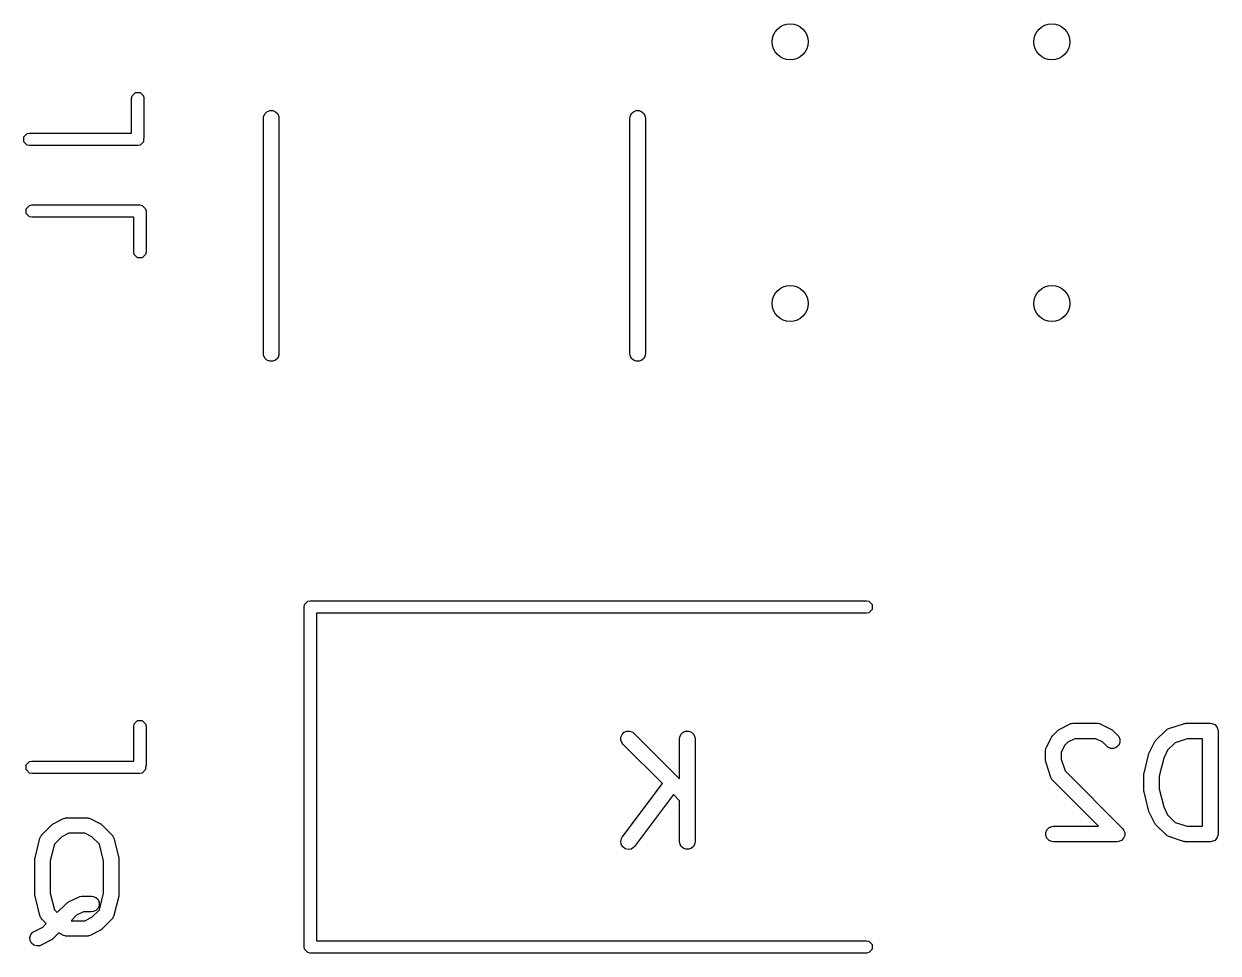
# Model space of a CAD drawing. Header units: inches. Extents: x -2.1 to 1.78, y 0.53 to 2.74.
# Drawn here: x 1.2755 to 1.7318, y 1.3177 to 1.6728 of the extents above; entities that cross this region are included whole.
import ezdxf

# ---------------------------------------------------------------- set-up
doc = ezdxf.new("R2010")
doc.units = ezdxf.units.IN
doc.header["$MEASUREMENT"] = 0
doc.layers.add('BLACK', color=250, linetype='CONTINUOUS')

msp = doc.modelspace()

# ---------------------------------------------------------------- linework, layer by layer
at = {"layer": 'BLACK', "linetype": 'CONTINUOUS'}
for p, q in [((1.31665, 1.64445), (1.31683, 1.64535)), ((1.31665, 1.63106), (1.31665, 1.64445)), ((1.31683, 1.64535), (1.31811, 1.64663)), ((1.31811, 1.64663), (1.31992, 1.64663)), ((1.31992, 1.64663), (1.3212, 1.64535)), ((1.3212, 1.64535), (1.32138, 1.64445)), ((1.32138, 1.64445), (1.32138, 1.62949)), ((1.3671, 1.63735), (1.36754, 1.63841)), ((1.36754, 1.63841), (1.36836, 1.63923)), ((1.36836, 1.63923), (1.36942, 1.63967)), ((1.36942, 1.63967), (1.37058, 1.63967)), ((1.37058, 1.63967), (1.37164, 1.63923)), ((1.37164, 1.63923), (1.37246, 1.63841)), ((1.37246, 1.63841), (1.3729, 1.63735)), ((1.5071, 1.63735), (1.50754, 1.63841)), ((1.50754, 1.63841), (1.50836, 1.63923)), ((1.50836, 1.63923), (1.50942, 1.63967)), ((1.50942, 1.63967), (1.51058, 1.63967)), ((1.51058, 1.63967), (1.51164, 1.63923)), ((1.51164, 1.63923), (1.51246, 1.63841)), ((1.51246, 1.63841), (1.5129, 1.63735)), ((1.36705, 1.63677), (1.3671, 1.63735)), ((1.36705, 1.54677), (1.36705, 1.63677)), ((1.3729, 1.63735), (1.37295, 1.63677)), ((1.37295, 1.63677), (1.37295, 1.54677)), ((1.50705, 1.63677), (1.5071, 1.63735)), ((1.50705, 1.54677), (1.50705, 1.63677)), ((1.5129, 1.63735), (1.51295, 1.63677)), ((1.51295, 1.63677), (1.51295, 1.54677)), ((1.27549, 1.6296), (1.27677, 1.63088)), ((1.27549, 1.6278), (1.27549, 1.6296)), ((1.27677, 1.63088), (1.27768, 1.63106)), ((1.27768, 1.63106), (1.31665, 1.63106)), ((1.32138, 1.62949), (1.3212, 1.62858)), ((1.27677, 1.62652), (1.27549, 1.6278)), ((1.27768, 1.62634), (1.27677, 1.62652)), ((1.31902, 1.62634), (1.27768, 1.62634)), ((1.31992, 1.62652), (1.31902, 1.62634)), ((1.3212, 1.6278), (1.31992, 1.62652)), ((1.3212, 1.62858), (1.3212, 1.6278)), ((1.27632, 1.6022), (1.2776, 1.60348)), ((1.27632, 1.6004), (1.27632, 1.6022)), ((1.2776, 1.60348), (1.2785, 1.60366)), ((1.2785, 1.60366), (1.31984, 1.60366)), ((1.31984, 1.60366), (1.32075, 1.60348)), ((1.32075, 1.60348), (1.32202, 1.6022)), ((1.32202, 1.6022), (1.3222, 1.6013)), ((1.2776, 1.59912), (1.27632, 1.6004)), ((1.2785, 1.59894), (1.2776, 1.59912)), ((1.31748, 1.59894), (1.2785, 1.59894)), ((1.31748, 1.58555), (1.31748, 1.59894)), ((1.3222, 1.6013), (1.3222, 1.58555)), ((1.31766, 1.58465), (1.31748, 1.58555)), ((1.31894, 1.58337), (1.31766, 1.58465)), ((1.32075, 1.58337), (1.31894, 1.58337)), ((1.32202, 1.58465), (1.32075, 1.58337)), ((1.3222, 1.58555), (1.32202, 1.58465)), ((1.3671, 1.5462), (1.36705, 1.54677)), ((1.36754, 1.54513), (1.3671, 1.5462)), ((1.36836, 1.54432), (1.36754, 1.54513)), ((1.36942, 1.54388), (1.36836, 1.54432)), ((1.37058, 1.54388), (1.36942, 1.54388)), ((1.37164, 1.54432), (1.37058, 1.54388)), ((1.37246, 1.54513), (1.37164, 1.54432)), ((1.3729, 1.5462), (1.37246, 1.54513)), ((1.37295, 1.54677), (1.3729, 1.5462)), ((1.5071, 1.5462), (1.50705, 1.54677)), ((1.50754, 1.54513), (1.5071, 1.5462)), ((1.50836, 1.54432), (1.50754, 1.54513)), ((1.50942, 1.54388), (1.50836, 1.54432)), ((1.51058, 1.54388), (1.50942, 1.54388)), ((1.51164, 1.54432), (1.51058, 1.54388)), ((1.51246, 1.54513), (1.51164, 1.54432)), ((1.5129, 1.5462), (1.51246, 1.54513)), ((1.51295, 1.54677), (1.5129, 1.5462)), ((1.3827, 1.45086), (1.38398, 1.45214)), ((1.38398, 1.45214), (1.38488, 1.45232)), ((1.38488, 1.45232), (1.59748, 1.45232)), ((1.59748, 1.45232), (1.59838, 1.45214)), ((1.59838, 1.45214), (1.59966, 1.45086)), ((1.38252, 1.44996), (1.3827, 1.45086)), ((1.38252, 1.32004), (1.38252, 1.44996)), ((1.59748, 1.4476), (1.38724, 1.4476)), ((1.38724, 1.4476), (1.38724, 1.3224)), ((1.59838, 1.44778), (1.59748, 1.4476)), ((1.59966, 1.44906), (1.59838, 1.44778)), ((1.59966, 1.45086), (1.59966, 1.44906)), ((1.31748, 1.40445), (1.31766, 1.40535)), ((1.31766, 1.40535), (1.31894, 1.40663)), ((1.31894, 1.40663), (1.32075, 1.40663)), ((1.32075, 1.40663), (1.32202, 1.40535)), ((1.32202, 1.40535), (1.3222, 1.40445)), ((1.67501, 1.40521), (1.67555, 1.40541)), ((1.67555, 1.40541), (1.67566, 1.40542)), ((1.67566, 1.40542), (1.67575, 1.40546)), ((1.67575, 1.40546), (1.67633, 1.40552)), ((1.67633, 1.40552), (1.6857, 1.40552)), ((1.6857, 1.40552), (1.68628, 1.40546)), ((1.68628, 1.40546), (1.68638, 1.40542)), ((1.68638, 1.40542), (1.68648, 1.40541)), ((1.68648, 1.40541), (1.68702, 1.40521)), ((1.71289, 1.40349), (1.71852, 1.40537)), ((1.71852, 1.40537), (1.7188, 1.40543)), ((1.7188, 1.40543), (1.71887, 1.40546)), ((1.71887, 1.40546), (1.71898, 1.40547)), ((1.71898, 1.40547), (1.71908, 1.4055)), ((1.71908, 1.4055), (1.71916, 1.40549)), ((1.71916, 1.40549), (1.71945, 1.40552)), ((1.71945, 1.40552), (1.72882, 1.40552)), ((1.72882, 1.40552), (1.7294, 1.40546)), ((1.7294, 1.40546), (1.73046, 1.40502)), ((1.31748, 1.39106), (1.31748, 1.40445)), ((1.3222, 1.40445), (1.3222, 1.38949)), ((1.50358, 1.40019), (1.50402, 1.40125)), ((1.50402, 1.40125), (1.50483, 1.40207)), ((1.50483, 1.40207), (1.5059, 1.40251)), ((1.5059, 1.40251), (1.50705, 1.40251)), ((1.50705, 1.40251), (1.50812, 1.40207)), ((1.50812, 1.40207), (1.50856, 1.4017)), ((1.50856, 1.4017), (1.52602, 1.38424)), ((1.52608, 1.40019), (1.52652, 1.40125)), ((1.52652, 1.40125), (1.52733, 1.40207)), ((1.52733, 1.40207), (1.5284, 1.40251)), ((1.5284, 1.40251), (1.52955, 1.40251)), ((1.52955, 1.40251), (1.53061, 1.40207)), ((1.53061, 1.40207), (1.53143, 1.40125)), ((1.53143, 1.40125), (1.53187, 1.40019)), ((1.66843, 1.40068), (1.66862, 1.4009)), ((1.66862, 1.4009), (1.67049, 1.40278)), ((1.67049, 1.40278), (1.67072, 1.40297)), ((1.67072, 1.40297), (1.67077, 1.40302)), ((1.67077, 1.40302), (1.67086, 1.40308)), ((1.67086, 1.40308), (1.67094, 1.40315)), ((1.67094, 1.40315), (1.67101, 1.40318)), ((1.67101, 1.40318), (1.67126, 1.40333)), ((1.67126, 1.40333), (1.67501, 1.40521)), ((1.68702, 1.40521), (1.69077, 1.40333)), ((1.69077, 1.40333), (1.69102, 1.40318)), ((1.69102, 1.40318), (1.69109, 1.40315)), ((1.69109, 1.40315), (1.69117, 1.40308)), ((1.69117, 1.40308), (1.69126, 1.40302)), ((1.69126, 1.40302), (1.69131, 1.40297)), ((1.69131, 1.40297), (1.69154, 1.40278)), ((1.69154, 1.40278), (1.69342, 1.4009)), ((1.69342, 1.4009), (1.69378, 1.40046)), ((1.70799, 1.39903), (1.71174, 1.40278)), ((1.71174, 1.40278), (1.71218, 1.40315)), ((1.71218, 1.40315), (1.71228, 1.40319)), ((1.71228, 1.40319), (1.71236, 1.40326)), ((1.71236, 1.40326), (1.71289, 1.40349)), ((1.73046, 1.40502), (1.73128, 1.40421)), ((1.73128, 1.40421), (1.73172, 1.40314)), ((1.73172, 1.40314), (1.73178, 1.40257)), ((1.73178, 1.40257), (1.73178, 1.3632)), ((1.50358, 1.39904), (1.50358, 1.40019)), ((1.50402, 1.39797), (1.50358, 1.39904)), ((1.50439, 1.39753), (1.50402, 1.39797)), ((1.51945, 1.38246), (1.50439, 1.39753)), ((1.52602, 1.39961), (1.52608, 1.40019)), ((1.52602, 1.38424), (1.52602, 1.39961)), ((1.53187, 1.40019), (1.53193, 1.39961)), ((1.53193, 1.39961), (1.53193, 1.36024)), ((1.66598, 1.39585), (1.66619, 1.39639)), ((1.66619, 1.39639), (1.66806, 1.40014)), ((1.66806, 1.40014), (1.66822, 1.40039)), ((1.66822, 1.40039), (1.66825, 1.40046)), ((1.66825, 1.40046), (1.66832, 1.40054)), ((1.66832, 1.40054), (1.66837, 1.40063)), ((1.66837, 1.40063), (1.66843, 1.40068)), ((1.67313, 1.39707), (1.67178, 1.39437)), ((1.67433, 1.39826), (1.67313, 1.39707)), ((1.67703, 1.39961), (1.67433, 1.39826)), ((1.68501, 1.39961), (1.67703, 1.39961)), ((1.6877, 1.39826), (1.68501, 1.39961)), ((1.68924, 1.39673), (1.6877, 1.39826)), ((1.68969, 1.39636), (1.68924, 1.39673)), ((1.69075, 1.39592), (1.68969, 1.39636)), ((1.69297, 1.39636), (1.6919, 1.39592)), ((1.69378, 1.39718), (1.69297, 1.39636)), ((1.69378, 1.40046), (1.69422, 1.39939)), ((1.69422, 1.39824), (1.69378, 1.39718)), ((1.69422, 1.39939), (1.69422, 1.39824)), ((1.70556, 1.39451), (1.70743, 1.39826)), ((1.70743, 1.39826), (1.70759, 1.39851)), ((1.70759, 1.39851), (1.70762, 1.39858)), ((1.70762, 1.39858), (1.70769, 1.39866)), ((1.70769, 1.39866), (1.70774, 1.39875)), ((1.70774, 1.39875), (1.7078, 1.3988)), ((1.7078, 1.3988), (1.70799, 1.39903)), ((1.71542, 1.39811), (1.7125, 1.39519)), ((1.71993, 1.39961), (1.71542, 1.39811)), ((1.72587, 1.39961), (1.71993, 1.39961)), ((1.72587, 1.36615), (1.72587, 1.39961)), ((1.66588, 1.39507), (1.66593, 1.39564)), ((1.66588, 1.39132), (1.66588, 1.39507)), ((1.66593, 1.39564), (1.66597, 1.39574)), ((1.66597, 1.39574), (1.66598, 1.39585)), ((1.67178, 1.39437), (1.67178, 1.3918)), ((1.67178, 1.3918), (1.67329, 1.38729)), ((1.6919, 1.39592), (1.69075, 1.39592)), ((1.70346, 1.38641), (1.70534, 1.39391)), ((1.70534, 1.39391), (1.70535, 1.39395)), ((1.70535, 1.39397), (1.70544, 1.39421)), ((1.70535, 1.39395), (1.70535, 1.39397)), ((1.70544, 1.39421), (1.70553, 1.39445)), ((1.70553, 1.39445), (1.70554, 1.39447)), ((1.70554, 1.39447), (1.70556, 1.39451)), ((1.71099, 1.39216), (1.70928, 1.38533)), ((1.7125, 1.39519), (1.71099, 1.39216)), ((1.27632, 1.3896), (1.2776, 1.39088)), ((1.27632, 1.3878), (1.27632, 1.3896)), ((1.2776, 1.38652), (1.27632, 1.3878)), ((1.2776, 1.39088), (1.2785, 1.39106)), ((1.2785, 1.39106), (1.31748, 1.39106)), ((1.32202, 1.3878), (1.32075, 1.38652)), ((1.3222, 1.38949), (1.32202, 1.38858)), ((1.32202, 1.38858), (1.32202, 1.3878)), ((1.66591, 1.39103), (1.66588, 1.39132)), ((1.6659, 1.39095), (1.66591, 1.39103)), ((1.66592, 1.39085), (1.6659, 1.39095)), ((1.66593, 1.39074), (1.66592, 1.39085)), ((1.66596, 1.39067), (1.66593, 1.39074)), ((1.66603, 1.39038), (1.66596, 1.39067)), ((1.6679, 1.38476), (1.66603, 1.39038)), ((1.67329, 1.38729), (1.69529, 1.36528)), ((1.2785, 1.38634), (1.2776, 1.38652)), ((1.31984, 1.38634), (1.2785, 1.38634)), ((1.32075, 1.38652), (1.31984, 1.38634)), ((1.66814, 1.38423), (1.6679, 1.38476)), ((1.66821, 1.38415), (1.66814, 1.38423)), ((1.66825, 1.38405), (1.66821, 1.38415)), ((1.66862, 1.38361), (1.66825, 1.38405)), ((1.68607, 1.36615), (1.66862, 1.38361)), ((1.70337, 1.38569), (1.70338, 1.38579)), ((1.70337, 1.38007), (1.70337, 1.38569)), ((1.70338, 1.38584), (1.70341, 1.38605)), ((1.70338, 1.38579), (1.70338, 1.38584)), ((1.70341, 1.38605), (1.70343, 1.38627)), ((1.70343, 1.38627), (1.70345, 1.38631)), ((1.70345, 1.38631), (1.70346, 1.38641)), ((1.70928, 1.38533), (1.70928, 1.38043)), ((1.50411, 1.36201), (1.51945, 1.38246)), ((1.52367, 1.37825), (1.50884, 1.35847)), ((1.52602, 1.37589), (1.52367, 1.37825)), ((1.70338, 1.37997), (1.70337, 1.38007)), ((1.70338, 1.37993), (1.70338, 1.37997)), ((1.70341, 1.37971), (1.70338, 1.37993)), ((1.70343, 1.37949), (1.70341, 1.37971)), ((1.70345, 1.37945), (1.70343, 1.37949)), ((1.70346, 1.37935), (1.70345, 1.37945)), ((1.70534, 1.37185), (1.70346, 1.37935)), ((1.70928, 1.38043), (1.71099, 1.3736)), ((1.52602, 1.36024), (1.52602, 1.37589)), ((1.71099, 1.3736), (1.7125, 1.37057)), ((1.28693, 1.36723), (1.29068, 1.3691)), ((1.29068, 1.3691), (1.29122, 1.36931)), ((1.29122, 1.36931), (1.29132, 1.36932)), ((1.29132, 1.36932), (1.29142, 1.36936)), ((1.29142, 1.36936), (1.292, 1.36942)), ((1.292, 1.36942), (1.2995, 1.36942)), ((1.2995, 1.36942), (1.30007, 1.36936)), ((1.30007, 1.36936), (1.30017, 1.36932)), ((1.30017, 1.36932), (1.30028, 1.36931)), ((1.30028, 1.36931), (1.30082, 1.3691)), ((1.30082, 1.3691), (1.30457, 1.36723)), ((1.70535, 1.37181), (1.70534, 1.37185)), ((1.70535, 1.37179), (1.70535, 1.37181)), ((1.70544, 1.37155), (1.70535, 1.37179)), ((1.70553, 1.37131), (1.70544, 1.37155)), ((1.70554, 1.37129), (1.70553, 1.37131)), ((1.70556, 1.37125), (1.70554, 1.37129)), ((1.70743, 1.3675), (1.70556, 1.37125)), ((1.7125, 1.37057), (1.71542, 1.36765)), ((1.28241, 1.36293), (1.28616, 1.36668)), ((1.28616, 1.36668), (1.28639, 1.36686)), ((1.28639, 1.36686), (1.28644, 1.36692)), ((1.28644, 1.36692), (1.28653, 1.36698)), ((1.28653, 1.36698), (1.28661, 1.36704)), ((1.28661, 1.36704), (1.28668, 1.36707)), ((1.28668, 1.36707), (1.28693, 1.36723)), ((1.30457, 1.36723), (1.30482, 1.36707)), ((1.30482, 1.36707), (1.30489, 1.36704)), ((1.30489, 1.36704), (1.30497, 1.36698)), ((1.30497, 1.36698), (1.30506, 1.36692)), ((1.30506, 1.36692), (1.30511, 1.36686)), ((1.30511, 1.36686), (1.30533, 1.36668)), ((1.30533, 1.36668), (1.30908, 1.36293)), ((1.66593, 1.36377), (1.66637, 1.36484)), ((1.66637, 1.36484), (1.66719, 1.36565)), ((1.66719, 1.36565), (1.66825, 1.36609)), ((1.66825, 1.36609), (1.66883, 1.36615)), ((1.66883, 1.36615), (1.68607, 1.36615)), ((1.69529, 1.36528), (1.69566, 1.36484)), ((1.69566, 1.36484), (1.6961, 1.36377)), ((1.70759, 1.36725), (1.70743, 1.3675)), ((1.70762, 1.36718), (1.70759, 1.36725)), ((1.70769, 1.3671), (1.70762, 1.36718)), ((1.70774, 1.36701), (1.70769, 1.3671)), ((1.7078, 1.36696), (1.70774, 1.36701)), ((1.70799, 1.36673), (1.7078, 1.36696)), ((1.71174, 1.36298), (1.70799, 1.36673)), ((1.71542, 1.36765), (1.71993, 1.36615)), ((1.71993, 1.36615), (1.72587, 1.36615)), ((1.27976, 1.35406), (1.28163, 1.36156)), ((1.28163, 1.36156), (1.28183, 1.3621)), ((1.28183, 1.3621), (1.28196, 1.36228)), ((1.28196, 1.36228), (1.28204, 1.36248)), ((1.28204, 1.36248), (1.28241, 1.36293)), ((1.29, 1.36216), (1.28717, 1.35933)), ((1.2927, 1.36351), (1.29, 1.36216)), ((1.2988, 1.36351), (1.2927, 1.36351)), ((1.3015, 1.36216), (1.2988, 1.36351)), ((1.30433, 1.35933), (1.3015, 1.36216)), ((1.30908, 1.36293), (1.30945, 1.36248)), ((1.30945, 1.36248), (1.30954, 1.36228)), ((1.30954, 1.36228), (1.30967, 1.3621)), ((1.30967, 1.3621), (1.30986, 1.36156)), ((1.30986, 1.36156), (1.31174, 1.35406)), ((1.50353, 1.3604), (1.50381, 1.36152)), ((1.50369, 1.35926), (1.50353, 1.3604)), ((1.50381, 1.36152), (1.50411, 1.36201)), ((1.52608, 1.35967), (1.52602, 1.36024)), ((1.53193, 1.36024), (1.53187, 1.35967)), ((1.66593, 1.36262), (1.66593, 1.36377)), ((1.66637, 1.36156), (1.66593, 1.36262)), ((1.66719, 1.36074), (1.66637, 1.36156)), ((1.66825, 1.3603), (1.66719, 1.36074)), ((1.66883, 1.36024), (1.66825, 1.3603)), ((1.6932, 1.36024), (1.66883, 1.36024)), ((1.69378, 1.3603), (1.6932, 1.36024)), ((1.69409, 1.36043), (1.69378, 1.3603)), ((1.69484, 1.36074), (1.69409, 1.36043)), ((1.69566, 1.36156), (1.69484, 1.36074)), ((1.6961, 1.36262), (1.69566, 1.36156)), ((1.6961, 1.36377), (1.6961, 1.36262)), ((1.71218, 1.36262), (1.71174, 1.36298)), ((1.71228, 1.36258), (1.71218, 1.36262)), ((1.71236, 1.36251), (1.71228, 1.36258)), ((1.71289, 1.36227), (1.71236, 1.36251)), ((1.71852, 1.36039), (1.71289, 1.36227)), ((1.7188, 1.36033), (1.71852, 1.36039)), ((1.71887, 1.3603), (1.7188, 1.36033)), ((1.71898, 1.36029), (1.71887, 1.3603)), ((1.71908, 1.36027), (1.71898, 1.36029)), ((1.71916, 1.36027), (1.71908, 1.36027)), ((1.71945, 1.36024), (1.71916, 1.36027)), ((1.72882, 1.36024), (1.71945, 1.36024)), ((1.7294, 1.3603), (1.72882, 1.36024)), ((1.73046, 1.36074), (1.7294, 1.3603)), ((1.73128, 1.36156), (1.73046, 1.36074)), ((1.73172, 1.36262), (1.73128, 1.36156)), ((1.73178, 1.3632), (1.73172, 1.36262)), ((1.28717, 1.35933), (1.28558, 1.35298)), ((1.30592, 1.35298), (1.30433, 1.35933)), ((1.50428, 1.35827), (1.50369, 1.35926)), ((1.5052, 1.35758), (1.50428, 1.35827)), ((1.50631, 1.35729), (1.5052, 1.35758)), ((1.50746, 1.35746), (1.50631, 1.35729)), ((1.50845, 1.35804), (1.50746, 1.35746)), ((1.50884, 1.35847), (1.50845, 1.35804)), ((1.52652, 1.3586), (1.52608, 1.35967)), ((1.52733, 1.35779), (1.52652, 1.3586)), ((1.5284, 1.35735), (1.52733, 1.35779)), ((1.52955, 1.35735), (1.5284, 1.35735)), ((1.53061, 1.35779), (1.52955, 1.35735)), ((1.53143, 1.3586), (1.53061, 1.35779)), ((1.53187, 1.35967), (1.53143, 1.3586)), ((1.27967, 1.35334), (1.27968, 1.35344)), ((1.27967, 1.34022), (1.27967, 1.35334)), ((1.27968, 1.35348), (1.27971, 1.3537)), ((1.27968, 1.35344), (1.27968, 1.35348)), ((1.27971, 1.3537), (1.27973, 1.35392)), ((1.27973, 1.35392), (1.27974, 1.35396)), ((1.27974, 1.35396), (1.27976, 1.35406)), ((1.28558, 1.35298), (1.28558, 1.34058)), ((1.30592, 1.34058), (1.30592, 1.35298)), ((1.31174, 1.35406), (1.31175, 1.35396)), ((1.31175, 1.35396), (1.31177, 1.35392)), ((1.31177, 1.35392), (1.31179, 1.3537)), ((1.31179, 1.3537), (1.31182, 1.35348)), ((1.31182, 1.35348), (1.31181, 1.35344)), ((1.31181, 1.35344), (1.31182, 1.35334)), ((1.31182, 1.35334), (1.31182, 1.34022)), ((1.27968, 1.34012), (1.27967, 1.34022)), ((1.27968, 1.34007), (1.27968, 1.34012)), ((1.27971, 1.33986), (1.27968, 1.34007)), ((1.27973, 1.33964), (1.27971, 1.33986)), ((1.27974, 1.3396), (1.27973, 1.33964)), ((1.27976, 1.3395), (1.27974, 1.3396)), ((1.28163, 1.332), (1.27976, 1.3395)), ((1.28558, 1.34058), (1.28717, 1.33423)), ((1.29201, 1.33687), (1.29206, 1.33693)), ((1.29206, 1.33693), (1.29215, 1.33698)), ((1.29215, 1.33698), (1.29223, 1.33705)), ((1.29223, 1.33705), (1.2923, 1.33708)), ((1.2923, 1.33708), (1.29255, 1.33723)), ((1.29255, 1.33723), (1.2963, 1.33911)), ((1.2963, 1.33911), (1.29684, 1.33932)), ((1.29684, 1.33932), (1.29695, 1.33932)), ((1.29695, 1.33932), (1.29705, 1.33936)), ((1.29705, 1.33936), (1.29762, 1.33942)), ((1.29762, 1.33942), (1.30137, 1.33942)), ((1.30137, 1.33942), (1.30195, 1.33936)), ((1.30195, 1.33936), (1.30301, 1.33892)), ((1.30301, 1.33892), (1.30383, 1.33811)), ((1.30383, 1.33811), (1.30427, 1.33704)), ((1.30427, 1.33704), (1.30427, 1.33589)), ((1.30433, 1.33423), (1.30592, 1.34058)), ((1.31174, 1.3395), (1.30986, 1.332)), ((1.31175, 1.3396), (1.31174, 1.3395)), ((1.31177, 1.33964), (1.31175, 1.3396)), ((1.31179, 1.33986), (1.31177, 1.33964)), ((1.31182, 1.34007), (1.31179, 1.33986)), ((1.31182, 1.34022), (1.31181, 1.34012)), ((1.31181, 1.34012), (1.31182, 1.34007)), ((1.28717, 1.33423), (1.28825, 1.33314)), ((1.28825, 1.33314), (1.29178, 1.33668)), ((1.29178, 1.33668), (1.29201, 1.33687)), ((1.29832, 1.33351), (1.29562, 1.33217)), ((1.30137, 1.33351), (1.29832, 1.33351)), ((1.30195, 1.33357), (1.30137, 1.33351)), ((1.3015, 1.3314), (1.30433, 1.33423)), ((1.30301, 1.33401), (1.30195, 1.33357)), ((1.30383, 1.33483), (1.30301, 1.33401)), ((1.30427, 1.33589), (1.30383, 1.33483)), ((1.28183, 1.33146), (1.28163, 1.332)), ((1.28196, 1.33128), (1.28183, 1.33146)), ((1.28204, 1.33108), (1.28196, 1.33128)), ((1.28241, 1.33063), (1.28204, 1.33108)), ((1.28407, 1.32897), (1.28241, 1.33063)), ((1.28275, 1.32765), (1.28407, 1.32897)), ((1.29562, 1.33217), (1.2935, 1.33005)), ((1.2935, 1.33005), (1.2988, 1.33005)), ((1.2988, 1.33005), (1.3015, 1.3314)), ((1.30908, 1.33063), (1.30533, 1.32688)), ((1.30945, 1.33108), (1.30908, 1.33063)), ((1.30954, 1.33128), (1.30945, 1.33108)), ((1.30967, 1.33146), (1.30954, 1.33128)), ((1.30986, 1.332), (1.30967, 1.33146)), ((1.27782, 1.32371), (1.27818, 1.32481)), ((1.2779, 1.32256), (1.27782, 1.32371)), ((1.27818, 1.32481), (1.27894, 1.32568)), ((1.27894, 1.32568), (1.27943, 1.32599)), ((1.27943, 1.32599), (1.28275, 1.32765)), ((1.28883, 1.32538), (1.28659, 1.32313)), ((1.29068, 1.32445), (1.28883, 1.32538)), ((1.29122, 1.32425), (1.29068, 1.32445)), ((1.29132, 1.32424), (1.29122, 1.32425)), ((1.29142, 1.3242), (1.29132, 1.32424)), ((1.292, 1.32414), (1.29142, 1.3242)), ((1.2995, 1.32414), (1.292, 1.32414)), ((1.30007, 1.3242), (1.2995, 1.32414)), ((1.30017, 1.32424), (1.30007, 1.3242)), ((1.30028, 1.32425), (1.30017, 1.32424)), ((1.30082, 1.32445), (1.30028, 1.32425)), ((1.30457, 1.32633), (1.30082, 1.32445)), ((1.30482, 1.32648), (1.30457, 1.32633)), ((1.30489, 1.32651), (1.30482, 1.32648)), ((1.30497, 1.32658), (1.30489, 1.32651)), ((1.30506, 1.32664), (1.30497, 1.32658)), ((1.30511, 1.32669), (1.30506, 1.32664)), ((1.30533, 1.32688), (1.30511, 1.32669)), ((1.27842, 1.32153), (1.2779, 1.32256)), ((1.27929, 1.32078), (1.27842, 1.32153)), ((1.28038, 1.32041), (1.27929, 1.32078)), ((1.28153, 1.3205), (1.28038, 1.32041)), ((1.28207, 1.3207), (1.28153, 1.3205)), ((1.28582, 1.32258), (1.28207, 1.3207)), ((1.28607, 1.32273), (1.28582, 1.32258)), ((1.28614, 1.32276), (1.28607, 1.32273)), ((1.28622, 1.32283), (1.28614, 1.32276)), ((1.28631, 1.32289), (1.28622, 1.32283)), ((1.28636, 1.32295), (1.28631, 1.32289)), ((1.28659, 1.32313), (1.28636, 1.32295)), ((1.3827, 1.31914), (1.38252, 1.32004)), ((1.38398, 1.31786), (1.3827, 1.31914)), ((1.38724, 1.3224), (1.59748, 1.3224)), ((1.59748, 1.3224), (1.59838, 1.32222)), ((1.59838, 1.32222), (1.59966, 1.32094)), ((1.59966, 1.31914), (1.59838, 1.31786)), ((1.59966, 1.32094), (1.59966, 1.31914)), ((1.38488, 1.31768), (1.38398, 1.31786)), ((1.59748, 1.31768), (1.38488, 1.31768)), ((1.59838, 1.31786), (1.59748, 1.31768))]:
    msp.add_line(p, q, dxfattribs=at)
at = {"layer": 'BLACK'}
for centre in [(1.56827, 1.66594), (1.56827, 1.66594), (1.66827, 1.66594), (1.66827, 1.66594), (1.56827, 1.56594), (1.56827, 1.56594), (1.66827, 1.56594), (1.66827, 1.56594)]:
    msp.add_circle(centre, 0.00689, dxfattribs=at)

doc.saveas('drawing.dxf')
